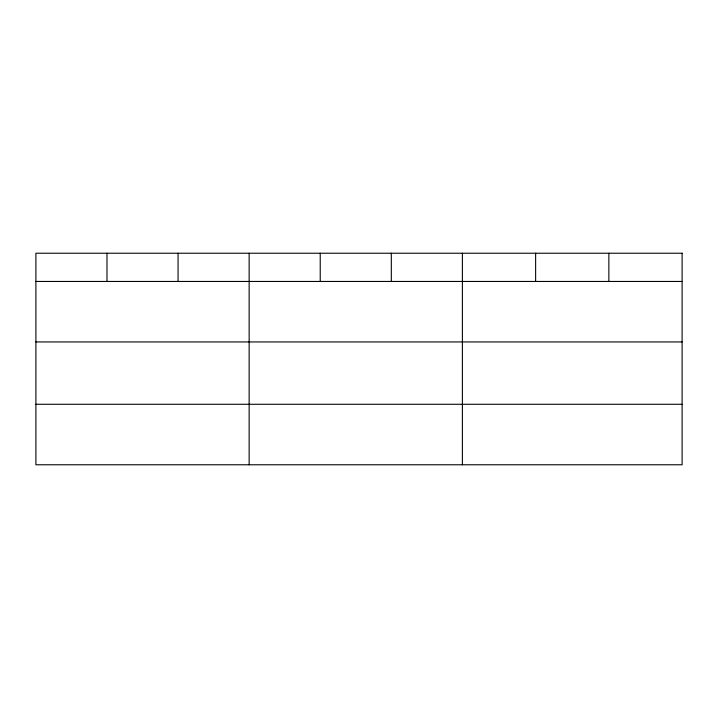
<?xml version="1.0" encoding="UTF-8"?>
<svg xmlns="http://www.w3.org/2000/svg" width="718" height="718" viewBox="0 0 718 718"><rect width="100%" height="100%" fill="white"/><g stroke="black" fill="none" stroke-linecap="round" stroke-linejoin="round"><path stroke-width="1.08" d="M35.9 281.456L682.1 281.456M35.9 341.947L682.1 341.947M35.9 404.279L682.1 404.279M608.864 253.23L608.864 281.456M535.628 253.23L535.628 281.456M462.392 253.23L462.392 464.77M391.31 253.23L391.31 281.456M320.228 253.23L320.228 281.456M249.146 253.23L249.146 464.77M178.064 253.23L178.064 281.456M106.982 253.23L106.982 281.456M682.1 253.23L35.9 253.23L35.9 464.77L682.1 464.77L682.1 253.23"/></g></svg>
